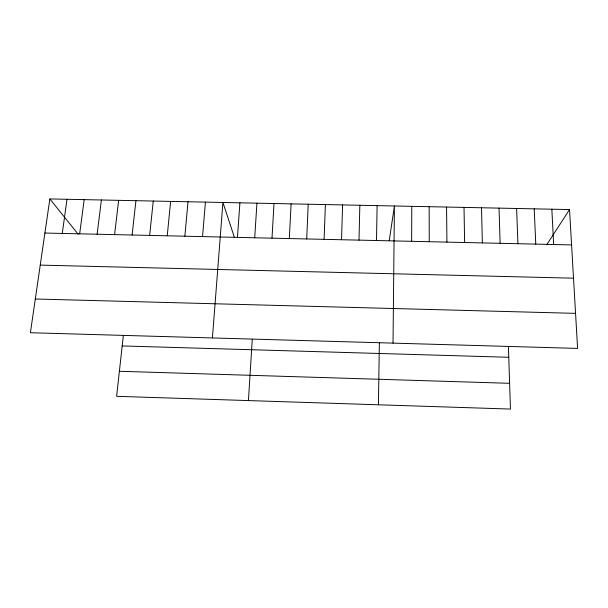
<?xml version="1.0" encoding="UTF-8"?>
<svg xmlns="http://www.w3.org/2000/svg" width="608" height="608" viewBox="0 0 608 608"><rect width="100%" height="100%" fill="white"/><g stroke="black" fill="none" stroke-linecap="round" stroke-linejoin="round"><path stroke-width="0.91" d="M411.646 241.323L411.768 206.34M393.019 343.125L394.417 205.983L389.226 240.738M378.419 404.791L379.362 343.034M376.512 240.532L377.104 205.633M359.001 240.137L359.837 205.276M341.529 239.742L342.593 204.926M324.094 239.347L325.394 204.569M306.698 238.952L308.226 204.22M289.332 238.564L291.095 203.87M272.004 238.169L273.995 203.52M248.436 400.581L252.267 339.386M254.714 237.781L256.933 203.171M237.462 237.394L239.909 202.821M212.42 337.942L222.916 202.472L234.354 237.242M202.54 236.603L205.443 202.114M184.87 236.208L188.009 201.757M167.246 235.813L170.612 201.408M149.652 235.41L153.254 201.05M132.103 235.015L135.934 200.693M123.325 335.684L116.622 396.31L510.454 409.07L508.417 346.598M114.585 234.62L118.644 200.344M97.113 234.224L101.392 199.986M79.671 233.837L84.178 199.637M62.267 233.442L67.002 199.287M49.864 198.93L30.4 332.728L577.6 348.414L569.521 209.57L49.864 198.93L78.196 234.24M546.676 244.819L569.521 209.57M44.901 233.046L571.573 244.925M40.234 265.111L573.511 278.19M35.31 298.992L575.563 313.363M122.193 345.937L508.767 357.276M119.388 371.268L509.618 383.314M551.844 209.205L553.652 244.522M534.204 208.848L535.77 244.12M516.602 208.483L517.925 243.717M499.039 208.126L500.118 243.314M481.513 207.769L482.349 242.919M464.018 207.412L464.618 242.516M446.568 207.054L446.926 242.121M429.149 206.697L429.263 241.718"/></g></svg>
